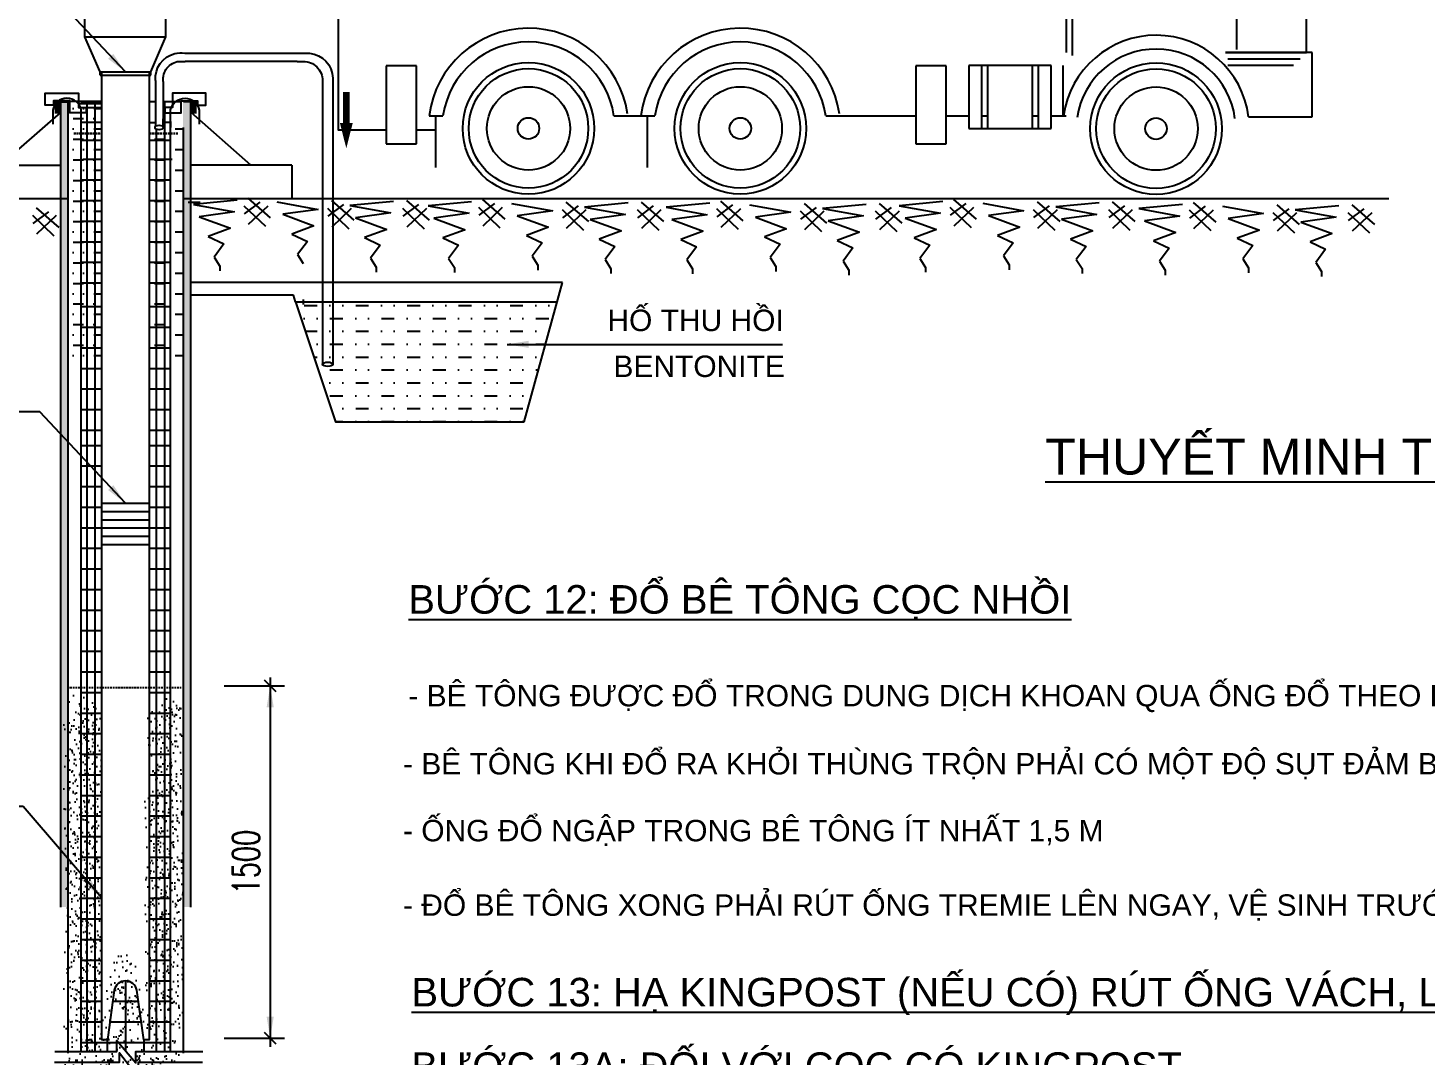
# Model space of a CAD drawing. Header units: millimetres. Extents: x -346728 to 1320345, y -537202 to -385966.
# Drawn here: x 880568 to 900129, y -444310 to -429930 of the extents above; entities that cross this region are included whole.
import ezdxf

# ---------------------------------------------------------------- set-up
doc = ezdxf.new("R2010")
doc.units = ezdxf.units.MM
doc.header["$LTSCALE"] = 100
doc.linetypes.add('DASHED2', pattern=[0.375, 0.25, -0.125])
for name, color, linetype in [('020', 4, 'Continuous'), ('0275', 1, 'Continuous'), ('05', 1, 'Continuous'), ('A-TEXT', 7, 'Continuous'), ('coc', 4, 'Continuous'), ('COT-THEP', 1, 'Continuous'), ('DUONG-BAO', 2, 'Continuous'), ('manh', 4, 'Continuous'), ('ONGVACH', 5, 'Continuous')]:
    doc.layers.add(name, color=color, linetype=linetype)
doc.layers.add('CHU', color=8, linetype='Continuous', lineweight=25)
doc.layers.add('TEXT', color=8, linetype='Continuous', lineweight=25)
doc.styles.add('2', font='VHAVAN.TTF')
doc.styles.add('T1', font='VHARIAL.TTF')
doc.styles.add('VnArialH', font='VHARIAL.TTF')
doc.styles.add('x_Grid$0$dim$0$ROMANS', font='romans.shx', dxfattribs={"width": 0.7, "bigfont": 'vns.shx'})
doc.dimstyles.new('KT1', dxfattribs={"dimtxt": 250, "dimasz": 1000, "dimexe": 100, "dimexo": 100, "dimgap": 50, "dimtad": 1, "dimdec": 0, "dimzin": 2, "dimdsep": 46, "dimtxsty": 'Standard', "dimblk2": 'OBLIQUE', "dimcen": 0.09, "dimdle": 100, "dimclrt": 2, "dimadec": 0, "dimazin": 0, "dimtfac": 1, "dimtdec": 0, "dimtofl": 0, "dimtmove": 0, "dimatfit": 3, "dimfxl": 1, "dimtolj": 1, "dimtzin": 2, "dimarcsym": 0})
doc.dimstyles.new('x_Grid$0$dim$0$DIM150', dxfattribs={"dimscale": 150, "dimtxt": 2.5, "dimasz": 1.1, "dimexe": 0.8, "dimexo": 0.8, "dimgap": 1, "dimtad": 1, "dimdec": 0, "dimzin": 13, "dimdsep": 46, "dimtxsty": 'x_Grid$0$dim$0$ROMANS', "dimblk": 'x_Grid$0$dim$0$_ArchTick', "dimcen": 1, "dimdle": 0.8, "dimclrd": 1, "dimclre": 1, "dimclrt": 2, "dimadec": 0, "dimazin": 0, "dimtfac": 1, "dimtdec": 0, "dimtmove": 0, "dimatfit": 3, "dimldrblk": 'x_Grid$0$dim$0$_Open30', "dimfxl": 1, "dimtolj": 1, "dimtzin": 13, "dimarcsym": 1})

# ---------------------------------------------------------------- blocks, each defined once
blk = doc.blocks.new('*D284')
at = {"layer": '05', "color": 117, "lineweight": -2, "ltscale": 250, "transparency": 16777216}
for p, q in [((883313, -439133), (884157, -439133)), ((883313, -444060), (884157, -444060))]:
    blk.add_line(p, q, dxfattribs=at)
at = {"layer": '05', "color": 21, "lineweight": -2, "ltscale": 250, "transparency": 16777216}
blk.add_line((883957, -439433), (883957, -443760), dxfattribs=at)
at = {"layer": '05', "color": 21, "ltscale": 250, "transparency": 16777216}
for points in [[(883907, -439433), (884007, -439433), (883957, -439133)], [(883907, -443760), (884007, -443760), (883957, -444060)]]:
    blk.add_solid(points, dxfattribs=at)
at = {"layer": 'DEFPOINTS', "color": 0, "ltscale": 250, "transparency": 16777216}
for p in [(883213, -439133), (883213, -444060), (883957, -444060)]:
    blk.add_point(p, dxfattribs=at)
at = {"layer": '05', "color": 2, "ltscale": 250, "transparency": 16777216, "insert": (883682, -441597), "char_height": 300, "attachment_point": 5, "rotation": 90, "style": '2'}
blk.add_mtext('\\A1;1500', dxfattribs=at)
blk = doc.blocks.new('_OBLIQUE')
at = {"color": 0, "linetype": 'ByBlock'}
blk.add_line((-0.5, -0.5), (0.5, 0.5), dxfattribs=at)
blk = doc.blocks.new('x_Grid$0$dim$0$_ArchTick')
at = {"color": 0, "linetype": 'ByBlock', "const_width": 0.15}
blk.add_lwpolyline([(-0.5, -0.5), (0.5, 0.5)], dxfattribs=at)
blk = doc.blocks.new('*D298')
at = {"layer": '05', "color": 1, "lineweight": -2, "ltscale": 250, "transparency": 16777216}
for p, q in [((883333, -439133), (884077, -439133)), ((883957, -439013), (883957, -444180)), ((883333, -444060), (884077, -444060))]:
    blk.add_line(p, q, dxfattribs=at)
at = {"layer": 'DEFPOINTS', "color": 0, "ltscale": 250, "transparency": 16777216}
for p in [(883213, -439133), (883213, -444060), (883957, -444060)]:
    blk.add_point(p, dxfattribs=at)
at = {"layer": '05', "color": 1, "lineweight": -2, "ltscale": 250, "transparency": 16777216, "xscale": 165, "yscale": 165, "zscale": 165}
for p, rotation in [((883957, -439133), 90), ((883957, -444060), 270)]:
    blk.add_blockref('x_Grid$0$dim$0$_ArchTick', p, dxfattribs=dict(at, rotation=rotation))
at = {"layer": '05', "color": 2, "ltscale": 250, "transparency": 16777216, "insert": (883619, -441597), "char_height": 375, "attachment_point": 5, "rotation": 90, "style": 'x_Grid$0$dim$0$ROMANS', "bg_fill": 3, "box_fill_scale": 1.1, "bg_fill_color": 256, "bg_fill_true_color": 13158600, "bg_fill_transparency": 0}
blk.add_mtext('\\A1;1500', dxfattribs=at)
blk = doc.blocks.new('x_Grid$0$dim$0$_Open30')
at = {"color": 0, "linetype": 'ByBlock', "lineweight": -2}
for p, q in [((-1, 0.27), (0, 0)), ((0, 0), (-1, -0.27)), ((0, 0), (-1, 0))]:
    blk.add_line(p, q, dxfattribs=at)

msp = doc.modelspace()

# ---------------------------------------------------------------- hatches: boundary and pattern name
at = {"layer": 'COT-THEP'}
for points in [[(880939.9, -431126.1), (881022.5, -431126.1), (881022.5, -430956.4), (880939.9, -430956.4)], [(882926.2, -431126.1), (882843.6, -431126.1), (882843.6, -430956.4), (882926.2, -430956.4)]]:
    msp.add_hatch(color=5, dxfattribs=at).paths.add_polyline_path(points)
at = {"layer": 'DUONG-BAO'}
h = msp.add_hatch(dxfattribs=at)
h.set_pattern_fill('MUDST', color=8, scale=576, style=0)
h.set_pattern_definition([(0, (825904.65, -452222.54), (288, 144), [144, -144, 0, -144, 0, -144])])
h.paths.add_polyline_path([(881601, -434642.4), (881126.6, -434642.4), (881126.6, -431015), (881601, -431015)])
h = msp.add_hatch(dxfattribs=at)
h.set_pattern_fill('AR-SAND', color=8, scale=144, style=0)
h.set_pattern_definition([(37.5, (825904.65, -452139.53), (-9.071, 277.4626), [0, -218.88, 0, -244.8, 0, -234]), (7.5, (825904.65, -452139.53), (254.8478, 406.389), [0, -118.08, 0, -197.28, 0, -75.6]), (327.5, (825727.53, -452139.53), (448.4364, 0.8149), [0, -72, 0, -259.2, 0, -338.4]), (317.5, (825727.53, -452139.53), (432.8822, 126.3853), [0, -36, 0, -169.92, 0, -194.4])])
h.paths.add_polyline_path([(881601, -439265.7), (881126.6, -439265.7), (881126.6, -443879.6), (881790.8, -443879.6), (881790.8, -443503.3), (882055.5, -444203.8), (882055.5, -443879.6), (882739.4, -443879.6), (882739.4, -441573.1), (882265.1, -441962.4), (882265.1, -443695.7), (882187.1, -443695.7), (882091.1, -442996.8, 0.8036308), (881775, -442996.8), (881679, -443695.7), (881601, -443695.7)])
h.paths.add_polyline_path([(882739.4, -439265.7), (882265.1, -439265.7), (882265.1, -441962.4), (882739.4, -441573.1)], flags=17)
h.paths.add_polyline_path([(882739.4, -444031.4), (882092.8, -444031.4), (882092.8, -444455.3), (881828.1, -443769.3), (881828.1, -444031.4), (881126.6, -444031.4), (881126.6, -444615.6), (882739.4, -444615.6)])
h = msp.add_hatch(dxfattribs=at)
h.set_pattern_fill('AR-SAND', color=8, scale=144, style=0)
h.set_pattern_definition([(37.5, (825844, -452229.88), (-9.071, 277.4626), [0, -218.88, 0, -244.8, 0, -234]), (7.5, (825844, -452229.9), (254.8478, 406.389), [0, -118.08, 0, -197.28, 0, -75.6]), (327.5, (825666.89, -452229.88), (448.4364, 0.8149), [0, -72, 0, -259.2, 0, -338.4]), (317.5, (825666.9, -452229.9), (432.8822, 126.3853), [0, -36, 0, -169.92, 0, -194.4])])
h.paths.add_polyline_path([(881540.4, -439356.1), (881066, -439356.1), (881066, -443969.9), (881730.1, -443969.9), (881730.1, -443593.7), (881994.8, -444294.2), (881994.8, -443969.9), (882678.8, -443969.9), (882678.8, -441663.5), (882204.4, -442052.8), (882204.4, -443786.1), (882126.5, -443786.1), (882030.5, -443087.1, 0.8036308), (881714.3, -443087.1), (881618.4, -443786.1), (881540.4, -443786.1)])
h.paths.add_polyline_path([(882678.8, -439356.1), (882204.4, -439356.1), (882204.4, -442052.8), (882678.8, -441663.5)], flags=17)
h.paths.add_polyline_path([(882678.8, -444121.7), (882032.2, -444121.7), (882032.2, -444545.6), (881767.5, -443859.6), (881767.5, -444121.7), (881066, -444121.7), (881066, -444706), (882678.8, -444706)])
h = msp.add_hatch(dxfattribs=at)
h.set_pattern_fill('AR-SAND', color=8, scale=150, style=0)
h.set_pattern_definition([(37.5, (165877.17, -483462.38), (-9.449, 289.023565), [0, -228, 0, -255, 0, -243.75]), (7.5, (165877.17, -483462.4), (265.4665, 423.3219), [0, -123, 0, -205.5, 0, -78.75]), (327.5, (165692.67, -483462.38), (467.12128, 0.84886), [0, -75, 0, -270, 0, -352.5]), (317.5, (165692.67, -483462.4), (450.919, 131.65133), [0, -37.5, 0, -177, 0, -202.5])])
h.paths.add_polyline_path([(881601, -439577), (881126.6, -439577), (881126.6, -444190.9), (881790.8, -444190.9), (881790.8, -443814.6), (882055.5, -444515.1), (882055.5, -444190.9), (882739.4, -444190.9), (882739.4, -441884.5), (882265.1, -442273.8), (882265.1, -444007.1), (882187.1, -444007.1), (882091.1, -443308.1, 0.8036308), (881775, -443308.1), (881679, -444007.1), (881601, -444007.1)])
h.paths.add_polyline_path([(882739.4, -439577), (882265.1, -439577), (882265.1, -442273.8), (882739.4, -441884.5)], flags=17)
h.paths.add_polyline_path([(882739.4, -444342.7), (882092.8, -444342.7), (882092.8, -444766.6), (881828.1, -444080.6), (881828.1, -444342.7), (881126.6, -444342.7), (881126.6, -444926.9), (882739.4, -444926.9)])
at = {"layer": 'TEXT', "linetype": 'Continuous'}
h = msp.add_hatch(dxfattribs=at)
h.set_pattern_fill('MUDST', color=8, scale=720, style=0)
h.set_pattern_definition([(0, (717753.5, -464953.2), (360, 180), [180, -180, 0, -180, 0, -180])])
h.paths.add_polyline_path([(887509.5, -435438.6), (887971.1, -433762.7), (884310.2, -433761.6), (884870.1, -435438.6)])

# ---------------------------------------------------------------- linework, layer by layer
at = {"layer": '020', "color": 7}
for centre in [(887570.7, -431334.8, -881.1), (890534.8, -431334.8, -881.1), (896351.7, -431337.6, -881.1)]:
    msp.add_circle(centre, 150.3, dxfattribs=at)
at = {"layer": '0275', "color": 2}
for p, q in [((895094.9, -428598.1, -881.1), (895094.9, -430273.1, -881.1)), ((895177.6, -428598.1, -881.1), (895177.6, -430314.5, -881.1)), ((897478.2, -428598.1, -881.1), (897478.2, -430231.7, -881.1)), ((898455.3, -430273.1, -881.1), (898455.3, -428779, -881.1)), ((897325.4, -430273.1, -881.1), (898455.3, -430273.1, -881.1)), ((898538, -430273.1, -881.1), (897325.4, -430273.1, -881.1)), ((898538, -431172.7, -881.1), (898538, -430273.1, -881.1)), ((885581, -430461.2, -881.1), (885581, -431552.2, -881.1)), ((886002.8, -430461.2, -881.1), (885581, -430461.2, -881.1)), ((886002.8, -431552.2, -881.1), (886002.8, -430461.2, -881.1)), ((892992.7, -430461.2, -881.1), (892992.7, -431552.2, -881.1)), ((893414.5, -430461.2, -881.1), (892992.7, -430461.2, -881.1)), ((893414.5, -431552.2, -881.1), (893414.5, -430461.2, -881.1)), ((893730, -430454.1, -881.1), (893730, -431338.1, -881.1)), ((894882.9, -430454.1, -881.1), (893730, -430454.1, -881.1)), ((893910.9, -430454.1, -881.1), (893910.9, -431338.1, -881.1)), ((893993.7, -430454.1, -881.1), (893993.7, -431338.1, -881.1)), ((894619.2, -430454.1, -881.1), (894619.2, -431338.1, -881.1)), ((894701.9, -430454.1, -881.1), (894701.9, -431338.1, -881.1)), ((894882.9, -431338.1, -881.1), (894882.9, -430454.1, -881.1)), ((895051.9, -431157.2, -881.1), (895051.9, -430454.1, -881.1)), ((898367.4, -430366.2, -881.1), (897354.1, -430366.2, -881.1)), ((898274.3, -430454.1, -881.1), (897354.1, -430454.1, -881.1)), ((886180, -431157.2, -881.1), (886374.4, -431157.2, -881.1)), ((886269.5, -431157.2, -881.1), (886269.5, -431880.9, -881.1)), ((888767.1, -431157.2, -881.1), (889338.4, -431157.2, -881.1)), ((889144, -431157.2, -881.1), (889338.4, -431157.2, -881.1)), ((889233.5, -431157.2, -881.1), (889233.5, -431880.9, -881.1)), ((891731.1, -431157.2, -881.1), (892992.7, -431157.2, -881.1)), ((893414.5, -431157.2, -881.1), (893730, -431157.2, -881.1)), ((893910.9, -431157.2, -881.1), (893993.7, -431157.2, -881.1)), ((894619.2, -431157.2, -881.1), (894701.9, -431157.2, -881.1)), ((894882.9, -431157.2, -881.1), (895094.9, -431157.2, -881.1)), ((897647, -431172.7, -881.1), (898538, -431172.7, -881.1)), ((893730, -431338.1, -881.1), (894882.9, -431338.1, -881.1)), ((885581, -431552.2, -881.1), (886002.8, -431552.2, -881.1)), ((892992.7, -431552.2, -881.1), (893414.5, -431552.2, -881.1))]:
    msp.add_line(p, q, dxfattribs=at)
at = {"layer": '0275', "color": 2, "elevation": -881.1}
for points in [[(884906.9, -429241.5), (884906.9, -431353.1), (885581, -431353.1)], [(886002.8, -431353.1), (886269.5, -431353.1)]]:
    msp.add_lwpolyline(points, dxfattribs=at)
at = {"layer": '0275', "color": 4}
for centre in [(887570.7, -431334.8, -881.1), (890534.8, -431334.8, -881.1), (896351.7, -431337.6, -881.1)]:
    msp.add_circle(centre, 920.6, dxfattribs=at)
at = {"layer": '0275', "color": 2}
for centre, radius in [((887570.7, -431334.8, -881.1), 836.1), ((890534.8, -431334.8, -881.1), 836.1), ((896351.7, -431337.6, -881.1), 836.1), ((887570.7, -431334.8, -881.1), 582.7), ((890534.8, -431334.8, -881.1), 582.7), ((896351.7, -431337.6, -881.1), 582.7)]:
    msp.add_circle(centre, radius, dxfattribs=at)
for centre, radius, start, end in [((887570.7, -431334.8, -881.1), 1402, 8.44365, 172.72294), ((890534.8, -431334.8, -881.1), 1402, 8.44365, 172.72294), ((887570.7, -431334.8, -881.1), 1209.5, 8.44365, 171.55635), ((890534.8, -431334.8, -881.1), 1209.5, 8.44365, 171.55635), ((896351.7, -431337.6, -881.1), 1305.8, 7.2547, 172.05871), ((896351.7, -431337.6, -881.1), 1113.2, 7.2547, 172.05871)]:
    msp.add_arc(centre, radius, start, end, dxfattribs=at)
at = {"layer": 'COT-THEP', "color": 4}
for p, q in [((884335.3, -430396.5, -881.1), (882765.3, -430396.5, -881.1)), ((882351.9, -430662.3, -881.1), (882351.9, -431306, -881.1)), ((882460.3, -430676.5, -881.1), (882460.3, -431216.6, -881.1)), ((880181.4, -431848.8, -881.1), (881028.8, -431112.7, -881.1)), ((883687.3, -431848.8, -881.1), (882852.8, -431112.7, -881.1)), ((879622, -431848.8, -881.1), (881028.8, -431848.8, -881.1)), ((884259.6, -431848.8, -881.1), (882852.8, -431848.8, -881.1)), ((884259.6, -431848.8, -881.1), (884259.6, -432314.3, -881.1))]:
    msp.add_line(p, q, dxfattribs=at)
at = {"layer": 'COT-THEP', "color": 2}
for p, q in [((881577.7, -430592, -881.1), (881577.7, -430545.4, -881.1)), ((882286.4, -430592, -881.1), (882286.4, -430545.4, -881.1)), ((880927.3, -430945.4, -881.1), (881154, -430945.4, -881.1)), ((881601, -430956.4, -881.1), (881154, -430956.4, -881.1)), ((881601, -430962.4, -881.1), (881314.1, -430962.4, -881.1)), ((881314.1, -441026.7, -881.1), (881314.1, -431072.7, -881.1)), ((881394.7, -441026.7, -881.1), (881394.7, -430956.4, -881.1)), ((881509.9, -441026.7, -881.1), (881509.9, -430956.4, -881.1)), ((882257.3, -430956.4, -881.1), (882351.9, -430956.4, -881.1)), ((882460.3, -430956.4, -881.1), (882711.4, -430956.4, -881.1)), ((882483.1, -441026.7, -881.1), (882484.3, -430956.4, -881.1)), ((881601, -431250.4, -881.1), (881314.1, -431250.4, -881.1)), ((882265.1, -431250.4, -881.1), (882351.9, -431250.4, -881.1)), ((882563.7, -431250.4, -881.1), (882460.5, -431250.4, -881.1)), ((882563.7, -441026.7, -881.1), (882563.7, -431150.7, -881.1)), ((881601, -431503.4, -881.1), (881314.1, -431503.4, -881.1)), ((882563.7, -431503.4, -881.1), (882265.1, -431503.4, -881.1)), ((882367.9, -441026.7, -881.1), (882367.9, -431350, -881.1)), ((881601, -431768.9, -881.1), (881335.9, -431768.9, -881.1)), ((882585.6, -431768.9, -881.1), (882265.1, -431768.9, -881.1)), ((881601, -432060.2, -881.1), (881314.1, -432060.2, -881.1)), ((882563.7, -432060.2, -881.1), (882265.1, -432060.2, -881.1)), ((881601, -432348.2, -881.1), (881314.1, -432348.2, -881.1)), ((882563.7, -432348.2, -881.1), (882265.1, -432348.2, -881.1)), ((882809, -432366.8, -881.1), (882975.7, -432366.8, -881.1)), ((881601, -432636.2, -881.1), (881314.1, -432636.2, -881.1)), ((882563.7, -432636.2, -881.1), (882265.1, -432636.2, -881.1)), ((881601, -432924.2, -881.1), (881314.1, -432924.2, -881.1)), ((881601, -432924.2, -881.1), (881314.1, -432924.2, -881.1)), ((882563.7, -432924.2, -881.1), (882265.1, -432924.2, -881.1)), ((882563.7, -432924.2, -881.1), (882265.1, -432924.2, -881.1)), ((881601, -433212.2, -881.1), (881314.1, -433212.2, -881.1)), ((882563.7, -433212.2, -881.1), (882265.1, -433212.2, -881.1)), ((881601, -433500.2, -881.1), (881314.1, -433500.2, -881.1)), ((881601, -433500.2, -881.1), (881314.1, -433500.2, -881.1)), ((882563.7, -433500.2, -881.1), (882265.1, -433500.2, -881.1)), ((882563.7, -433500.2, -881.1), (882265.1, -433500.2, -881.1)), ((881601, -433832, -881.1), (881314.1, -433832, -881.1)), ((882563.7, -433832, -881.1), (882265.1, -433832, -881.1)), ((881601, -434120, -881.1), (881314.1, -434120, -881.1)), ((882563.7, -434120, -881.1), (882265.1, -434120, -881.1)), ((881601, -434408, -881.1), (881314.1, -434408, -881.1)), ((882563.7, -434408, -881.1), (882265.1, -434408, -881.1)), ((881601, -434696, -881.1), (881314.1, -434696, -881.1)), ((881601, -434696, -881.1), (881314.1, -434696, -881.1)), ((882563.7, -434696, -881.1), (882265.1, -434696, -881.1)), ((882563.7, -434696, -881.1), (882265.1, -434696, -881.1)), ((881601, -434984, -881.1), (881314.1, -434984, -881.1)), ((882563.7, -434984, -881.1), (882265.1, -434984, -881.1)), ((881601, -435272, -881.1), (881314.1, -435272, -881.1)), ((882563.7, -435272, -881.1), (882265.1, -435272, -881.1)), ((881601, -435560, -881.1), (881314.1, -435560, -881.1)), ((881601, -435560, -881.1), (881314.1, -435560, -881.1)), ((882563.7, -435560, -881.1), (882265.1, -435560, -881.1)), ((882563.7, -435560, -881.1), (882265.1, -435560, -881.1)), ((881601, -435772.6, -881.1), (881314.1, -435772.6, -881.1)), ((882563.7, -435772.6, -881.1), (882265.1, -435772.6, -881.1)), ((881601, -436060.6, -881.1), (881314.1, -436060.6, -881.1)), ((882563.7, -436060.6, -881.1), (882265.1, -436060.6, -881.1)), ((881601, -436348.6, -881.1), (881314.1, -436348.6, -881.1)), ((882563.7, -436348.6, -881.1), (882265.1, -436348.6, -881.1)), ((881601, -436636.6, -881.1), (881314.1, -436636.6, -881.1)), ((881601, -436636.6, -881.1), (881314.1, -436636.6, -881.1)), ((882563.7, -436636.6, -881.1), (882265.1, -436636.6, -881.1)), ((882563.7, -436636.6, -881.1), (882265.1, -436636.6, -881.1)), ((881601, -436924.6, -881.1), (881314.1, -436924.6, -881.1)), ((882563.7, -436924.6, -881.1), (882265.1, -436924.6, -881.1)), ((881601, -437212.6, -881.1), (881314.1, -437212.6, -881.1)), ((882563.7, -437212.6, -881.1), (882265.1, -437212.6, -881.1)), ((881612, -437500.6, -881.1), (881314.1, -437500.6, -881.1)), ((882563.7, -437500.6, -881.1), (882265.1, -437500.6, -881.1)), ((881601, -437788.6, -881.1), (881314.1, -437788.6, -881.1)), ((882563.7, -437788.6, -881.1), (882265.1, -437788.6, -881.1)), ((881601, -438076.6, -881.1), (881314.1, -438076.6, -881.1)), ((882563.7, -438076.6, -881.1), (882265.1, -438076.6, -881.1)), ((881601, -438364.6, -881.1), (881314.1, -438364.6, -881.1)), ((882563.7, -438364.6, -881.1), (882265.1, -438364.6, -881.1)), ((881601, -438652.6, -881.1), (881314.1, -438652.6, -881.1)), ((882563.7, -438652.6, -881.1), (882265.1, -438652.6, -881.1)), ((881601, -438940.6, -881.1), (881314.1, -438940.6, -881.1)), ((882563.7, -438940.6, -881.1), (882265.1, -438940.6, -881.1)), ((881601, -439228.6, -881.1), (881314.1, -439228.6, -881.1)), ((882563.7, -439228.6, -881.1), (882265.1, -439228.6, -881.1)), ((881601, -439516.6, -881.1), (881314.1, -439516.6, -881.1)), ((882563.7, -439516.6, -881.1), (882265.1, -439516.6, -881.1)), ((881601, -439804.6, -881.1), (881314.1, -439804.6, -881.1)), ((882563.7, -439804.6, -881.1), (882265.1, -439804.6, -881.1)), ((881601, -440092.6, -881.1), (881314.1, -440092.6, -881.1)), ((882563.7, -440092.6, -881.1), (882265.1, -440092.6, -881.1)), ((881601, -440380.6, -881.1), (881314.1, -440380.6, -881.1)), ((882563.7, -440380.6, -881.1), (882265.1, -440380.6, -881.1)), ((881601, -440668.6, -881.1), (881314.1, -440668.6, -881.1)), ((882563.7, -440668.6, -881.1), (882265.1, -440668.6, -881.1)), ((881601, -440956.6, -881.1), (881314.1, -440956.6, -881.1)), ((881314.1, -444245.1, -881.1), (881314.1, -440996.4, -881.1)), ((881394.7, -444245.1, -881.1), (881394.7, -440956.6, -881.1)), ((881509.9, -444245.1, -881.1), (881509.9, -441026.7, -881.1)), ((882563.7, -440956.6, -881.1), (882265.1, -440956.6, -881.1)), ((882367.9, -444245.1, -881.1), (882367.9, -440983.4, -881.1)), ((882483.1, -444245.1, -881.1), (882483.1, -440956.6, -881.1)), ((882563.7, -444245.1, -881.1), (882563.7, -440956.6, -881.1)), ((881601, -441244.6, -881.1), (881314.1, -441244.6, -881.1)), ((882563.7, -441244.6, -881.1), (882265.1, -441244.6, -881.1)), ((881601, -441532.6, -881.1), (881314.1, -441532.6, -881.1)), ((882563.7, -441532.6, -881.1), (882265.1, -441532.6, -881.1)), ((881601, -441820.6, -881.1), (881314.1, -441820.6, -881.1)), ((882563.7, -441820.6, -881.1), (882265.1, -441820.6, -881.1)), ((881601, -442108.6, -881.1), (881314.1, -442108.6, -881.1)), ((882563.7, -442108.6, -881.1), (882265.1, -442108.6, -881.1)), ((881601, -442396.6, -881.1), (881314.1, -442396.6, -881.1)), ((882563.7, -442396.6, -881.1), (882265.1, -442396.6, -881.1)), ((881601, -442684.6, -881.1), (881314.1, -442684.6, -881.1)), ((882563.7, -442684.6, -881.1), (882265.1, -442684.6, -881.1)), ((881601, -442972.6, -881.1), (881314.1, -442972.6, -881.1)), ((882563.7, -442972.6, -881.1), (882265.1, -442972.6, -881.1)), ((881938.9, -444245, -881.1), (881938.9, -443259.3, -881.1)), ((881601, -443260.6, -881.1), (881314.1, -443260.6, -881.1)), ((882563.7, -443260.6, -881.1), (882265.1, -443260.6, -881.1)), ((881601, -443548.6, -881.1), (881314.1, -443548.6, -881.1)), ((882113.4, -443548.6, -881.1), (881752.7, -443548.6, -881.1)), ((882563.7, -443548.6, -881.1), (882265.1, -443548.6, -881.1)), ((881601, -443836.6, -881.1), (881314.1, -443836.6, -881.1)), ((882153, -443836.6, -881.1), (881713.1, -443836.6, -881.1)), ((882563.7, -443836.6, -881.1), (882265.1, -443836.6, -881.1)), ((882563.7, -444124.6, -881.1), (881314.1, -444124.6, -881.1)), ((881682.7, -444245.1, -881.1), (881682.7, -444058.1, -881.1)), ((882195.1, -444245.1, -881.1), (882195.1, -444085.2, -881.1))]:
    msp.add_line(p, q, dxfattribs=at)
at = {"layer": 'COT-THEP', "color": 2, "linetype": 'DASHED2'}
for p, q in [((881209.6, -431404, -881.1), (881601, -431404, -881.1)), ((881210.7, -431402.2, -881.1), (881601, -431402.2, -881.1)), ((882265.1, -431402.2, -881.1), (882667.1, -431402.2, -881.1)), ((882265.1, -431404, -881.1), (882668.2, -431404, -881.1))]:
    msp.add_line(p, q, dxfattribs=at)
at = {"layer": 'COT-THEP', "color": 1}
for p, q in [((867714.6, -432314.3, -881.1), (881126.6, -432314.3, -881.1)), ((882839, -432314.3, -881.1), (885168.6, -432314.3, -881.1))]:
    msp.add_line(p, q, dxfattribs=at)
at = {"layer": 'COT-THEP', "color": 6}
msp.add_line((878840.7, -432314.3, -881.1), (881122.5, -432314.3, -881.1), dxfattribs=at)
at = {"layer": 'COT-THEP', "color": 10}
msp.add_line((882739.4, -432314.3, -881.1), (899606.4, -432314.3, -881.1), dxfattribs=at)
at = {"layer": 'COT-THEP', "color": 2, "elevation": -881.1}
for points in [[(881381.6, -431044.1), (881381.6, -431117.6), (881154, -431117.6), (881154, -430947.1), (880927.3, -430947.1), (880927.3, -431007.3), (880810.1, -431007.3), (880810.1, -430843.4), (881274.5, -430843.4), (881274.5, -431044.1), (881381.6, -431044.1)], [(882484.5, -431044.1), (882484.5, -431117.6), (882712.1, -431117.6), (882712.1, -430947.1), (882938.8, -430947.1), (882938.8, -431007.3), (883056, -431007.3), (883056, -430843.4), (882591.6, -430843.4), (882591.6, -431044.1), (882484.5, -431044.1)], [(882568.9, -431321.4), (882564.3, -431150.4)]]:
    msp.add_lwpolyline(points, dxfattribs=at)
for points in [[(881314.1, -431321.4), (881314.1, -431072.7, 0.8174162), (880914.5, -431080.1), (880914.5, -431274.2)], [(882563.7, -431321.4), (882563.7, -431072.7, -0.8174162), (882963.3, -431080.1), (882963.3, -431274.2)]]:
    msp.add_lwpolyline(points, format="xyb", dxfattribs=at)
at = {"layer": 'COT-THEP', "color": 8, "elevation": -881.1}
for points in [[(880942.3, -444245.1), (881811, -444245.1), (881811, -444093.4), (882075.7, -444407.2), (882075.7, -444245.1), (883016.6, -444245.1)], [(880937.3, -444396.8), (881848.4, -444396.8), (881848.4, -444265.8), (882113.1, -444608.8), (882113.1, -444396.8), (883011.7, -444396.8)]]:
    msp.add_lwpolyline(points, dxfattribs=at)
at = {"layer": 'DUONG-BAO', "color": 8}
for p, q in [((882460.3, -431198.5, -881.1), (882483.1, -431198.5, -881.1)), ((882339.1, -431486.5, -881.1), (882483.1, -431486.5, -881.1)), ((882627.1, -431342.5, -881.1), (882739.4, -431342.5, -881.1)), ((882627.1, -431630.5, -881.1), (882739.4, -431630.5, -881.1)), ((882339.1, -431774.5, -881.1), (882483.1, -431774.5, -881.1)), ((882339.1, -432062.5, -881.1), (882483.1, -432062.5, -881.1)), ((882627.1, -431918.5, -881.1), (882739.4, -431918.5, -881.1)), ((882627.1, -432206.5, -881.1), (882739.4, -432206.5, -881.1)), ((882339.1, -432350.5, -881.1), (882483.1, -432350.5, -881.1)), ((882627.1, -432494.5, -881.1), (882739.4, -432494.5, -881.1)), ((882339.1, -432638.5, -881.1), (882483.1, -432638.5, -881.1)), ((882627.1, -432782.5, -881.1), (882739.4, -432782.5, -881.1)), ((882339.1, -432926.5, -881.1), (882483.1, -432926.5, -881.1)), ((882627.1, -433070.5, -881.1), (882739.4, -433070.5, -881.1)), ((882339.1, -433214.5, -881.1), (882483.1, -433214.5, -881.1)), ((882627.1, -433358.5, -881.1), (882739.4, -433358.5, -881.1)), ((882339.1, -433502.5, -881.1), (882483.1, -433502.5, -881.1)), ((882627.1, -433646.5, -881.1), (882739.4, -433646.5, -881.1)), ((882339.1, -433790.5, -881.1), (882483.1, -433790.5, -881.1)), ((882627.1, -433934.5, -881.1), (882739.4, -433934.5, -881.1)), ((882339.1, -434078.5, -881.1), (882483.1, -434078.5, -881.1)), ((882627.1, -434222.5, -881.1), (882739.4, -434222.5, -881.1)), ((882339.1, -434366.5, -881.1), (882483.1, -434366.5, -881.1)), ((882627.1, -434510.5, -881.1), (882739.4, -434510.5, -881.1))]:
    msp.add_line(p, q, dxfattribs=at)
at = {"layer": 'DUONG-BAO', "color": 5}
for p, q in [((881126.6, -433033.6, -881.1), (881126.6, -444269, -881.1)), ((881126.6, -433033.6, -881.1), (881126.6, -444269, -881.1)), ((882739.4, -433033.6, -881.1), (882739.4, -444269, -881.1)), ((882739.4, -433033.6, -881.1), (882739.4, -444269, -881.1))]:
    msp.add_line(p, q, dxfattribs=at)
at = {"layer": 'DUONG-BAO', "color": 8, "linetype": 'DASHED2'}
msp.add_line((881118.3, -439155.1, -881.1), (882712, -439155.1, -881.1), dxfattribs=at)
at = {"layer": 'DUONG-BAO', "color": 7, "const_width": 90, "elevation": -881.1}
msp.add_lwpolyline([(885022, -431259.2), (885022, -430827.2)], dxfattribs=at)
at = {"layer": 'DUONG-BAO', "color": 7, "elevation": -881.1}
msp.add_lwpolyline([(885022, -431612.7, 0, 180, 0), (885022, -431259.2, 180, 180, 0)], format="xyseb", dxfattribs=at)
at = {"layer": 'DUONG-BAO', "color": 4}
msp.add_ellipse((882402.9, -431321.4), major_axis=(-57.6, 0), ratio=0.5431967, dxfattribs=at)
at = {"layer": 'manh', "color": 2}
for p, q in [((881365.1, -430054.4, -881.1), (881365.1, -429790.9, -881.1)), ((882499.1, -430054.4, -881.1), (882499.1, -429790.9, -881.1)), ((881577.7, -430545.4, -881.1), (881365.1, -430054.4, -881.1)), ((881365.1, -430054.4, -881.1), (882499.1, -430054.4, -881.1)), ((882286.4, -430545.4, -881.1), (882499.1, -430054.4, -881.1)), ((881577.7, -430592, -881.1), (882286.4, -430592, -881.1))]:
    msp.add_line(p, q, dxfattribs=at)
at = {"layer": 'manh', "color": 8}
for p, q in [((881577.7, -430545.4, -881.1), (882286.4, -430545.4, -881.1)), ((880853.3, -432500.1, -881.1), (880633.7, -432664.7, -881.1)), ((883493.5, -432339.7, -881.1), (882883.6, -432397.2, -881.1)), ((882883.6, -432397.2, -881.1), (883459, -432500.7, -881.1)), ((883459, -432500.7, -881.1), (882964.1, -432569.7, -881.1)), ((883812.4, -432365.2, -881.1), (883592.7, -432529.8, -881.1)), ((883922.2, -432420.1, -881.1), (883647.6, -432680.7, -881.1)), ((884051.9, -432363.4, -881.1), (884627.4, -432466.9, -881.1)), ((884627.4, -432466.9, -881.1), (884132.5, -432535.9, -881.1)), ((884981.9, -432399.1, -881.1), (884762.3, -432563.7, -881.1)), ((885091.7, -432454, -881.1), (884817.2, -432714.6, -881.1)), ((885681.4, -432356.6, -881.1), (885071.4, -432414.1, -881.1)), ((885071.4, -432414.1, -881.1), (885646.8, -432517.6, -881.1)), ((886032.8, -432399.1, -881.1), (885813.2, -432563.7, -881.1)), ((886142.6, -432454, -881.1), (885868.1, -432714.6, -881.1)), ((886775.9, -432360, -881.1), (886165.9, -432417.5, -881.1)), ((886165.9, -432417.5, -881.1), (886741.3, -432521, -881.1)), ((887094.7, -432385.5, -881.1), (886875.1, -432550.1, -881.1)), ((887204.5, -432440.4, -881.1), (886930, -432701, -881.1)), ((887334.3, -432383.6, -881.1), (887909.7, -432487.2, -881.1)), ((887909.7, -432487.2, -881.1), (887414.8, -432556.2, -881.1)), ((888264.2, -432419.4, -881.1), (888044.6, -432584, -881.1)), ((888374, -432474.2, -881.1), (888099.5, -432734.9, -881.1)), ((888963.7, -432376.9, -881.1), (888353.7, -432434.4, -881.1)), ((888353.7, -432434.4, -881.1), (888929.2, -432537.9, -881.1)), ((889315.1, -432419.4, -881.1), (889095.5, -432584, -881.1)), ((889424.9, -432474.2, -881.1), (889150.4, -432734.9, -881.1)), ((890106.8, -432380.1, -881.1), (889496.9, -432437.6, -881.1)), ((889496.9, -432437.6, -881.1), (890072.3, -432541.2, -881.1)), ((890425.7, -432405.7, -881.1), (890206, -432570.3, -881.1)), ((890535.5, -432460.5, -881.1), (890260.9, -432721.2, -881.1)), ((890665.2, -432403.8, -881.1), (891240.7, -432507.3, -881.1)), ((891595.2, -432439.5, -881.1), (891375.6, -432604.1, -881.1)), ((891705, -432494.4, -881.1), (891430.5, -432755, -881.1)), ((892294.7, -432397.1, -881.1), (891684.7, -432454.6, -881.1)), ((891684.7, -432454.6, -881.1), (892260.2, -432558.1, -881.1)), ((892646.1, -432439.5, -881.1), (892426.5, -432604.1, -881.1)), ((892755.9, -432494.4, -881.1), (892481.4, -432755, -881.1)), ((893369.5, -432358.6, -881.1), (892759.5, -432416.2, -881.1)), ((892759.5, -432416.2, -881.1), (893334.9, -432519.7, -881.1)), ((893688.3, -432384.2, -881.1), (893468.7, -432548.8, -881.1)), ((893798.1, -432439.1, -881.1), (893523.6, -432699.7, -881.1)), ((893927.9, -432382.3, -881.1), (894503.3, -432485.8, -881.1)), ((894503.3, -432485.8, -881.1), (894008.4, -432554.8, -881.1)), ((894857.8, -432418, -881.1), (894638.2, -432582.6, -881.1)), ((894967.6, -432472.9, -881.1), (894693.1, -432733.5, -881.1)), ((895557.3, -432375.6, -881.1), (894947.3, -432433.1, -881.1)), ((894947.3, -432433.1, -881.1), (895522.8, -432536.6, -881.1)), ((895908.7, -432418, -881.1), (895689.1, -432582.6, -881.1)), ((896018.5, -432472.9, -881.1), (895744, -432733.5, -881.1)), ((896720.6, -432399, -881.1), (896110.6, -432456.5, -881.1)), ((896110.6, -432456.5, -881.1), (896686.1, -432560, -881.1)), ((897039.4, -432424.5, -881.1), (896819.8, -432589.1, -881.1)), ((897149.3, -432479.4, -881.1), (896874.7, -432740, -881.1)), ((897279, -432422.6, -881.1), (897854.5, -432526.1, -881.1)), ((898209, -432458.3, -881.1), (897989.4, -432622.9, -881.1)), ((898908.5, -432415.9, -881.1), (898298.5, -432473.4, -881.1)), ((898298.5, -432473.4, -881.1), (898873.9, -432576.9, -881.1)), ((899259.9, -432458.3, -881.1), (899040.3, -432622.9, -881.1)), ((880963.1, -432554.9, -881.1), (880688.6, -432815.6, -881.1)), ((882964.1, -432569.7, -881.1), (883401.5, -432730.7, -881.1)), ((884132.5, -432535.9, -881.1), (884569.8, -432696.9, -881.1)), ((884569.8, -432696.9, -881.1), (884259.1, -432811.9, -881.1)), ((885646.8, -432517.6, -881.1), (885152, -432586.6, -881.1)), ((885152, -432586.6, -881.1), (885589.3, -432747.7, -881.1)), ((886741.3, -432521, -881.1), (886246.5, -432590, -881.1)), ((886246.5, -432590, -881.1), (886683.8, -432751, -881.1)), ((887414.8, -432556.2, -881.1), (887852.2, -432717.2, -881.1)), ((888929.2, -432537.9, -881.1), (888434.3, -432606.9, -881.1)), ((888434.3, -432606.9, -881.1), (888871.6, -432767.9, -881.1)), ((890072.3, -432541.2, -881.1), (889577.4, -432610.2, -881.1)), ((889577.4, -432610.2, -881.1), (890014.8, -432771.2, -881.1)), ((891240.7, -432507.3, -881.1), (890745.8, -432576.3, -881.1)), ((890745.8, -432576.3, -881.1), (891183.1, -432737.3, -881.1)), ((892260.2, -432558.1, -881.1), (891765.3, -432627.1, -881.1)), ((891765.3, -432627.1, -881.1), (892202.6, -432788.1, -881.1)), ((893334.9, -432519.7, -881.1), (892840.1, -432588.7, -881.1)), ((892840.1, -432588.7, -881.1), (893277.4, -432749.7, -881.1)), ((894008.4, -432554.8, -881.1), (894445.8, -432715.8, -881.1)), ((895522.8, -432536.6, -881.1), (895027.9, -432605.6, -881.1)), ((895027.9, -432605.6, -881.1), (895465.2, -432766.6, -881.1)), ((896686.1, -432560, -881.1), (896191.2, -432629, -881.1)), ((896191.2, -432629, -881.1), (896628.5, -432790, -881.1)), ((897854.5, -432526.1, -881.1), (897359.6, -432595.1, -881.1)), ((897359.6, -432595.1, -881.1), (897796.9, -432756.2, -881.1)), ((898318.8, -432513.2, -881.1), (898044.3, -432773.8, -881.1)), ((898873.9, -432576.9, -881.1), (898379.1, -432645.9, -881.1)), ((898379.1, -432645.9, -881.1), (898816.4, -432806.9, -881.1)), ((899369.7, -432513.2, -881.1), (899095.2, -432773.8, -881.1)), ((883401.5, -432730.7, -881.1), (883090.7, -432845.7, -881.1)), ((883090.7, -432845.7, -881.1), (883309.4, -432949.3, -881.1)), ((884259.1, -432811.9, -881.1), (884477.8, -432915.4, -881.1)), ((885589.3, -432747.7, -881.1), (885278.6, -432862.7, -881.1)), ((885278.6, -432862.7, -881.1), (885497.2, -432966.2, -881.1)), ((886683.8, -432751, -881.1), (886373.1, -432866, -881.1)), ((886373.1, -432866, -881.1), (886591.7, -432969.5, -881.1)), ((887852.2, -432717.2, -881.1), (887541.4, -432832.2, -881.1)), ((887541.4, -432832.2, -881.1), (887760.1, -432935.7, -881.1)), ((888871.6, -432767.9, -881.1), (888560.9, -432883, -881.1)), ((888560.9, -432883, -881.1), (888779.6, -432986.5, -881.1)), ((890014.8, -432771.2, -881.1), (889704, -432886.2, -881.1)), ((889704, -432886.2, -881.1), (889922.7, -432989.7, -881.1)), ((891183.1, -432737.3, -881.1), (890872.4, -432852.3, -881.1)), ((890872.4, -432852.3, -881.1), (891091.1, -432955.9, -881.1)), ((892202.6, -432788.1, -881.1), (891891.9, -432903.1, -881.1)), ((893277.4, -432749.7, -881.1), (892966.7, -432864.7, -881.1)), ((892966.7, -432864.7, -881.1), (893185.3, -432968.2, -881.1)), ((894445.8, -432715.8, -881.1), (894135, -432830.9, -881.1)), ((894135, -432830.9, -881.1), (894353.7, -432934.4, -881.1)), ((895465.2, -432766.6, -881.1), (895154.5, -432881.6, -881.1)), ((895154.5, -432881.6, -881.1), (895373.2, -432985.1, -881.1)), ((896628.5, -432790, -881.1), (896317.8, -432905, -881.1)), ((897796.9, -432756.2, -881.1), (897486.2, -432871.2, -881.1)), ((897486.2, -432871.2, -881.1), (897704.8, -432974.7, -881.1)), ((898816.4, -432806.9, -881.1), (898505.7, -432921.9, -881.1)), ((883309.4, -432949.3, -881.1), (883171.3, -433133.3, -881.1)), ((884477.8, -432915.4, -881.1), (884339.6, -433099.4, -881.1)), ((885497.2, -432966.2, -881.1), (885359.1, -433150.2, -881.1)), ((886591.7, -432969.5, -881.1), (886453.6, -433153.6, -881.1)), ((887760.1, -432935.7, -881.1), (887622, -433119.7, -881.1)), ((888779.6, -432986.5, -881.1), (888641.5, -433170.5, -881.1)), ((889922.7, -432989.7, -881.1), (889784.6, -433173.7, -881.1)), ((891091.1, -432955.9, -881.1), (890952.9, -433139.9, -881.1)), ((891891.9, -432903.1, -881.1), (892110.5, -433006.6, -881.1)), ((892110.5, -433006.6, -881.1), (891972.4, -433190.6, -881.1)), ((893185.3, -432968.2, -881.1), (893047.2, -433152.2, -881.1)), ((894353.7, -432934.4, -881.1), (894215.6, -433118.4, -881.1)), ((895373.2, -432985.1, -881.1), (895235.1, -433169.2, -881.1)), ((896317.8, -432905, -881.1), (896536.5, -433008.5, -881.1)), ((896536.5, -433008.5, -881.1), (896398.4, -433192.5, -881.1)), ((897704.8, -432974.7, -881.1), (897566.7, -433158.7, -881.1)), ((898505.7, -432921.9, -881.1), (898724.3, -433025.4, -881.1)), ((898724.3, -433025.4, -881.1), (898586.2, -433209.5, -881.1)), ((883171.3, -433133.3, -881.1), (883251.8, -433259.8, -881.1)), ((883251.8, -433259.8, -881.1), (883251.8, -433328.8, -881.1)), ((884339.6, -433099.4, -881.1), (884420.2, -433225.9, -881.1)), ((885359.1, -433150.2, -881.1), (885439.7, -433276.7, -881.1)), ((885439.7, -433276.7, -881.1), (885439.7, -433345.7, -881.1)), ((886453.6, -433153.6, -881.1), (886534.2, -433280.1, -881.1)), ((886534.2, -433280.1, -881.1), (886534.2, -433349.1, -881.1)), ((887622, -433119.7, -881.1), (887702.5, -433246.2, -881.1)), ((887702.5, -433246.2, -881.1), (887702.5, -433315.2, -881.1)), ((888641.5, -433170.5, -881.1), (888722, -433297, -881.1)), ((889784.6, -433173.7, -881.1), (889865.1, -433300.2, -881.1)), ((890952.9, -433139.9, -881.1), (891033.5, -433266.4, -881.1)), ((891033.5, -433266.4, -881.1), (891033.5, -433335.4, -881.1)), ((891972.4, -433190.6, -881.1), (892053, -433317.2, -881.1)), ((893047.2, -433152.2, -881.1), (893127.8, -433278.7, -881.1)), ((893127.8, -433278.7, -881.1), (893127.8, -433347.7, -881.1)), ((894215.6, -433118.4, -881.1), (894296.1, -433244.9, -881.1)), ((894296.1, -433244.9, -881.1), (894296.1, -433313.9, -881.1)), ((895235.1, -433169.2, -881.1), (895315.6, -433295.7, -881.1)), ((896398.4, -433192.5, -881.1), (896478.9, -433319.1, -881.1)), ((897566.7, -433158.7, -881.1), (897647.3, -433285.2, -881.1)), ((898586.2, -433209.5, -881.1), (898666.8, -433336, -881.1)), ((888722, -433297, -881.1), (888722, -433366, -881.1)), ((889865.1, -433300.2, -881.1), (889865.1, -433369.2, -881.1)), ((892053, -433317.2, -881.1), (892053, -433386.2, -881.1)), ((895315.6, -433295.7, -881.1), (895315.6, -433364.7, -881.1)), ((896478.9, -433319.1, -881.1), (896478.9, -433388.1, -881.1)), ((897647.3, -433285.2, -881.1), (897647.3, -433354.2, -881.1)), ((897647.3, -433285.2, -881.1), (897647.3, -433354.2, -881.1)), ((898666.8, -433336, -881.1), (898666.8, -433405, -881.1)), ((884420.2, -433727.2, -881.1), (884420.2, -433796.2, -881.1))]:
    msp.add_line(p, q, dxfattribs=at)
at = {"layer": 'manh', "color": 8, "elevation": -881.1}
for points in [[(881004.3, -432719.5), (880688.6, -432445.2)], [(883894.7, -432708.2), (883592.7, -432420.1)], [(883963.3, -432584.7), (883647.6, -432310.4)], [(885064.2, -432742), (884762.3, -432454)], [(885132.9, -432618.6), (884817.2, -432344.2)], [(886115.1, -432742), (885813.2, -432454)], [(886183.8, -432618.6), (885868.1, -432344.2)], [(887177, -432728.5), (886875.1, -432440.4)], [(887245.7, -432605), (886930, -432330.7)], [(888346.6, -432762.3), (888044.6, -432474.2)], [(888415.2, -432638.8), (888099.5, -432364.5)], [(889397.5, -432762.3), (889095.5, -432474.2)], [(889466.1, -432638.8), (889150.4, -432364.5)], [(890508, -432748.6), (890206, -432460.5)], [(890576.6, -432625.2), (890260.9, -432350.8)], [(891677.6, -432782.5), (891375.6, -432494.4)], [(891746.2, -432659), (891430.5, -432384.7)], [(892728.4, -432782.5), (892426.5, -432494.4)], [(892797.1, -432659), (892481.4, -432384.7)], [(893770.7, -432727.1), (893468.7, -432439.1)], [(893839.3, -432603.7), (893523.6, -432329.3)], [(894940.2, -432761), (894638.2, -432472.9)], [(895008.8, -432637.5), (894693.1, -432363.2)], [(895991.1, -432761), (895689.1, -432472.9)], [(896059.7, -432637.5), (895744, -432363.2)], [(897121.8, -432767.4), (896819.8, -432479.4)], [(897190.4, -432644), (896874.7, -432369.6)], [(898360, -432677.8), (898044.3, -432403.5)], [(899410.9, -432677.8), (899095.2, -432403.5)], [(880935.6, -432843), (880633.7, -432554.9)], [(898291.3, -432801.3), (897989.4, -432513.2)], [(899342.2, -432801.3), (899040.3, -432513.2)]]:
    msp.add_lwpolyline(points, dxfattribs=at)
at = {"layer": 'ONGVACH', "color": 1}
msp.add_line((881601, -439650, -881.1), (881601, -430545.4, -881.1), dxfattribs=at)
at = {"layer": 'ONGVACH', "color": 2}
for p, q in [((880810.1, -431007.3, -881.1), (880810.1, -430843.4, -881.1)), ((880810.1, -430843.4, -881.1), (881274.5, -430843.4, -881.1)), ((881274.5, -430843.4, -881.1), (881274.5, -431044.1, -881.1)), ((883056, -431007.3, -881.1), (883056, -430843.4, -881.1)), ((880927.3, -431007.3, -881.1), (880810.1, -431007.3, -881.1)), ((880927.3, -430945.4, -881.1), (880927.3, -431007.3, -881.1)), ((881154, -431117.6, -881.1), (881154, -430947.1, -881.1)), ((881381.6, -431117.6, -881.1), (881154, -431117.6, -881.1)), ((881273, -430986.5, -881.1), (881601, -430986.5, -881.1)), ((881274.5, -431044.1, -881.1), (881381.6, -431044.1, -881.1)), ((881381.6, -431044.1, -881.1), (881381.6, -431117.6, -881.1)), ((881384.9, -431044.1, -881.1), (881601, -431044.1, -881.1)), ((882938.8, -431007.3, -881.1), (883056, -431007.3, -881.1))]:
    msp.add_line(p, q, dxfattribs=at)
at = {"layer": 'ONGVACH'}
for p, q in [((881018.9, -430962, -881.1), (881122.5, -430962, -881.1)), ((881126.6, -430956.4, -881.1), (881126.6, -440452.3, -881.1)), ((881126.6, -430956.4, -881.1), (881126.6, -440452.3, -881.1)), ((882847.2, -430962, -881.1), (882743.6, -430962, -881.1)), ((882739.4, -431321.4, -881.1), (882739.4, -440452.3, -881.1))]:
    msp.add_line(p, q, dxfattribs=at)
at = {"layer": 'ONGVACH', "color": 5}
for p, q in [((881023, -430956.4, -881.1), (881023, -442227.2, -881.1)), ((881023, -430956.4, -881.1), (881023, -442227.2, -881.1)), ((881023, -430956.4, -881.1), (881023, -442227.2, -881.1)), ((882843.1, -430945.6, -881.1), (882843.1, -442227.2, -881.1)), ((882843.1, -430945.6, -881.1), (882843.1, -442227.2, -881.1)), ((882843.1, -430945.6, -881.1), (882843.1, -442227.2, -881.1))]:
    msp.add_line(p, q, dxfattribs=at)
at = {"layer": 'ONGVACH', "color": 7}
for p, q in [((881601, -436577.6, -881.1), (882260.3, -436577.6, -881.1)), ((881601, -436692.8, -881.1), (882260.3, -436692.8, -881.1)), ((881601, -436808, -881.1), (882260.3, -436808, -881.1)), ((881601, -436923.2, -881.1), (882260.3, -436923.2, -881.1)), ((881601, -437038.4, -881.1), (882260.3, -437038.4, -881.1)), ((881601, -437153.6, -881.1), (882260.3, -437153.6, -881.1))]:
    msp.add_line(p, q, dxfattribs=at)
at = {"layer": 'ONGVACH', "color": 1, "elevation": -881.1}
msp.add_lwpolyline([(882265.1, -430545.4), (882265.1, -444085.2), (882187.1, -444085.2), (882091.1, -443386.2, 0.8036308), (881775, -443386.2), (881679, -444085.2), (881601, -444085.2), (881601, -439650)], format="xyb", dxfattribs=at)
at = {"layer": 'ONGVACH', "color": 5}
for points in [[(881023, -430956.4, -881.1), (881126.6, -430956.4, -881.1), (881023, -442227.2, -881.1), (881126.6, -442227.2, -881.1)], [(882739.4, -442227.2, -881.1), (882843.1, -442227.2, -881.1), (882739.3, -430946.8, -881.1), (882843.1, -430945.6, -881.1)]]:
    msp.add_solid(points, dxfattribs=at)
at = {"layer": 'TEXT', "color": 2, "linetype": 'Continuous'}
for p, q in [((888046.7, -433488.5, -881.1), (882843.1, -433488.5, -881.1)), ((884281.9, -433665.9, -881.1), (882843.1, -433665.9, -881.1)), ((884310.2, -433761.6, -881.1), (884281.9, -433665.9, -881.1)), ((887509.5, -435438.6, -881.1), (888046.7, -433488.5, -881.1)), ((884310.2, -433761.6, -881.1), (884870.1, -435438.6, -881.1)), ((884870.1, -435438.6, -881.1), (887509.5, -435438.6, -881.1))]:
    msp.add_line(p, q, dxfattribs=at)
at = {"layer": 'TEXT', "color": 7, "linetype": 'Continuous'}
msp.add_line((884310.2, -433761.6, -881.1), (887967.3, -433762.7, -881.1), dxfattribs=at)
at = {"layer": 'TEXT', "color": 4, "linetype": 'Continuous', "elevation": -881.1}
for points in [[(882351.9, -430662.3, -0.3649387), (882622.3, -430288.2, -0.1724739)], [(882622.3, -430288.2, -0.0980236), (882761.3, -430281.3), (884507.6, -430281.3)], [(884507.6, -430281.3, -0.3817514), (884833.5, -430633.5), (884833.5, -434633.8)], [(882460.3, -430676.5, -0.415709), (882682.3, -430396.5), (882765.3, -430396.5)], [(884335.3, -430396.5), (884419.5, -430396.5, -0.4142136), (884689.5, -430666.5), (884689.5, -434633.8)]]:
    msp.add_lwpolyline(points, format="xyb", dxfattribs=at)
msp.add_lwpolyline([(882460.5, -431318.6), (882460.5, -431198.5)], dxfattribs=at)
at = {"layer": 'TEXT', "color": 4, "linetype": 'Continuous'}
msp.add_ellipse((884761.5, -434633.8), major_axis=(-72, 0), ratio=0.4295165, dxfattribs=at)

# ---------------------------------------------------------------- texts
at = {"layer": 'A-TEXT', "color": 2, "style": 'VnArialH'}
for s, p in [('Hè thu håi', (888675, -434169.3, -881.1)), ('Bentonite', (888759.8, -434811.9, -881.1)), ('- Bª t«ng ®\xadîc ®æ trong dung dÞch khoan qua èng ®æ theo ph\xad¬ng ph¸p d©ng v÷a', (885889.9, -439418.5, -881.1)), ('- Bª t«ng khi ®æ ra khái thïng trén ph¶i cã mét ®é sôt §¶M B¶O Y£U CÇU THIÕT KÕ', (885814.8, -440371.3, -881.1)), ('- èng ®æ ngËp trong bª t«ng Ýt nhÊt 1,5 m', (885814.8, -441306.5, -881.1)), ('- ®æ bª t«ng xong ph¶i rót èng tremie lªn ngay, vÖ sinh tr\xadíc khi ®\xada vµo vÞ trÝ quy ®Þnh', (885814.8, -442348.6, -881.1))]:
    msp.add_text(s, height=300, dxfattribs=at).set_placement(p)
at = {"layer": 'CHU', "style": 'T1'}
for s, height, p in [('%%UthuyÕt minh thi c«ng:', 501.733, (894802.2, -436176.4, -881.1)), ('%%Ub\xadíc 12: ®æ bª t«ng cäc nhåi', 400, (885889.9, -438122.5, -881.1)), ('%%Ub\xadíc 13: H¹ KINGPOST (NÕU Cã) rót èng v¸ch, lÊp ®Çu cäc', 400, (885933, -443616.3, -881.1)), ('%%UB¦íC 13a: ®èi víi cäc cã kingpost.', 400, (885933, -444658.4, -881.1))]:
    msp.add_text(s, height=height, dxfattribs=at).set_placement(p)

# ---------------------------------------------------------------- dimensions: what is measured, and where the dimension line sits
at = {"layer": '05', "ltscale": 250}
dim = msp.add_linear_dim(base=(883957, -444060.2, -881.1), p1=(883213.3, -439133.3, -881.1), p2=(883213.3, -444060.2, -881.1), angle=90, text='1500', dimstyle='KT1', override={"dimscale": 1, "dimtxt": 300, "dimasz": 300, "dimexe": 200, "dimgap": 120, "dimtoh": 1, "dimtxsty": '2', "dimsah": 0, "dimclrd": 21, "dimclre": 117, "dimtdec": 0, "dimatfit": 2}, dxfattribs=at)
dim.commit()
dim.dimension.update_dxf_attribs({"geometry": '*D284', "text_midpoint": (883681.8, -441596.8, -881.1)})

# ---------------------------------------------------------------- leaders
at = {"layer": 'coc'}
for points in [[(881930.7, -430545.4, -881.1), (880732.3, -429265.2, -881.1), (876246.2, -429265.2, -881.1)], [(887271.2, -434355.1, -881.1), (888472.8, -434355.1, -881.1), (891124, -434355.1, -881.1)], [(881930.7, -436577.6, -881.1), (880732.3, -435297.4, -881.1), (876246.2, -435297.4, -881.1)], [(881601, -442100.5, -881.1), (880502.7, -440820.3, -881.1), (876246.2, -440820.3, -881.1)]]:
    msp.add_leader(points, dimstyle='KT1', override={"dimasz": 300, "dimfxl": 0.18, "dimarcsym": 1}, dxfattribs=at)

# ---------------------------------------------------------------- next in the draw order: dimensions: what is measured, and where the dimension line sits
at = {"layer": '05', "ltscale": 250}
dim = msp.add_linear_dim(base=(883957, -444060.2, -881.1), p1=(883213.3, -439133.3, -881.1), p2=(883213.3, -444060.2, -881.1), angle=90, text='1500', dimstyle='x_Grid$0$dim$0$DIM150', override={"dimfxl": 5.5, "dimfxlon": 1, "dimtfill": 1}, dxfattribs=at)
dim.commit()
dim.dimension.update_dxf_attribs({"geometry": '*D298', "text_midpoint": (883619.5, -441596.8, -881.1)})

doc.saveas('drawing.dxf')
